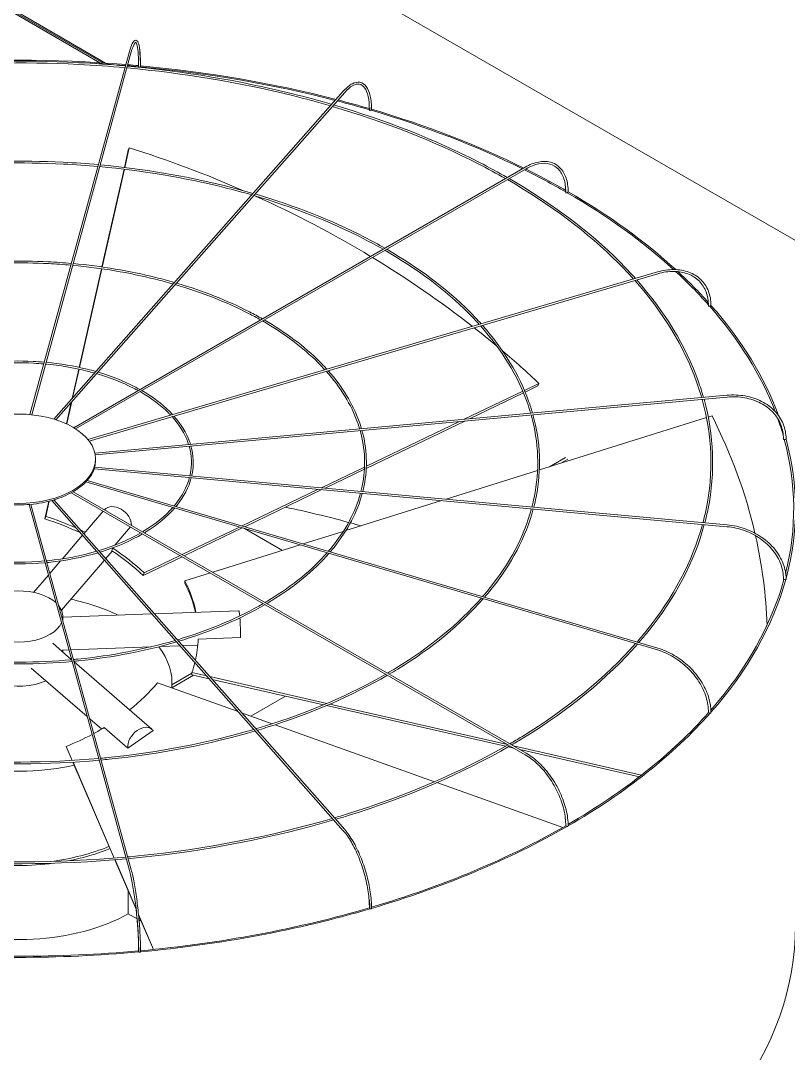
# Model space of a CAD drawing. Header units: millimetres. Extents: x -312439 to 477422, y -331570 to 212570.
# Drawn here: x 454109 to 455145, y 91604 to 92998 of the extents above; entities that cross this region are included whole.
import ezdxf

# ---------------------------------------------------------------- set-up
doc = ezdxf.new("R2010")
doc.units = ezdxf.units.MM

msp = doc.modelspace()

# ---------------------------------------------------------------- linework, layer by layer
at = {"color": 3, "linetype": 'Continuous', "lineweight": 0, "extrusion": (-1.11022e-16, 0.816497, 0.57735)}
for p, q in [((452490.683, 94239.573), (456448.419, 91954.573)), ((454224.033, 92940.823), (453225.698, 93517.212)), ((453226.131, 93514.962), (454220.136, 92941.073)), ((453226.547, 93512.722), (454216.256, 92941.313)), ((454121.866, 92466.299), (454256.334, 92956.467)), ((454124.341, 92466.061), (454258.696, 92955.819)), ((454154.177, 92460.197), (454544.855, 92902.879)), ((454156.741, 92459.401), (454546.691, 92901.258)), ((454249.45, 92799.969), (454254.678, 92823.053)), ((454256.009, 92826.485), (454249.988, 92799.905)), ((454254.678, 92823.053), (454256.009, 92826.485)), ((454790.367, 92800.272), (454181.176, 92448.555)), ((454183.541, 92447.092), (454791.592, 92798.151)), ((454219.02, 92665.624), (454248.906, 92797.568)), ((454249.444, 92797.503), (454219.556, 92665.547)), ((454188.327, 92530.117), (454218.477, 92663.228)), ((454219.013, 92663.151), (454188.854, 92530.004)), ((454200.218, 92432.722), (454968.787, 92658.816)), ((454201.853, 92430.65), (454969.479, 92656.466)), ((454178.812, 92488.111), (454187.786, 92527.728)), ((454188.313, 92527.615), (454179.556, 92488.954)), ((454789.31, 92498.973), (454808.917, 92508.382)), ((454807.586, 92504.951), (454808.917, 92508.382)), ((454708.136, 92460.014), (454787.1, 92497.912)), ((454788.076, 92495.587), (454715.327, 92460.672)), ((454807.586, 92504.951), (454790.287, 92496.648)), ((454171.056, 92453.868), (454177.684, 92483.131)), ((454178.428, 92483.974), (454171.557, 92453.637)), ((455062.682, 92492.435), (454209.594, 92414.426)), ((454210.051, 92412.008), (455062.905, 92489.996)), ((454708.995, 92457.633), (454575.837, 92393.725)), ((454575.955, 92396.575), (454701.805, 92456.975)), ((455035.023, 92462.263), (454809.496, 92391.611)), ((455042.466, 92464.594), (455037.374, 92462.999)), ((454210.461, 92404.673), (454210.461, 92406.673)), ((454844.527, 92408.226), (454823.168, 92395.895)), ((454838.315, 92400.64), (454847.991, 92406.226)), ((454208.524, 92393.112), (455062.682, 92315.005)), ((455062.905, 92317.444), (454209.248, 92395.506)), ((454515.395, 92367.511), (454573.46, 92395.378)), ((454573.317, 92392.516), (454520.284, 92367.063)), ((454807.009, 92390.832), (454683.495, 92352.139)), ((454968.787, 92148.624), (454197.46, 92375.529)), ((454969.479, 92150.974), (454199.298, 92377.542)), ((454790.367, 92007.168), (454177.778, 92360.847)), ((454791.592, 92009.289), (454180.255, 92362.245)), ((454408.232, 92316.079), (454511.091, 92365.444)), ((454515.979, 92364.997), (454411.84, 92315.017)), ((454256.334, 91850.973), (454120.819, 92344.956)), ((454123.298, 92345.179), (454258.696, 91851.621)), ((454141.983, 92325.512), (454147.366, 92349.28)), ((454147.953, 92349.428), (454143.313, 92328.944)), ((454151.432, 92350.353), (454544.855, 91904.561)), ((454154.035, 92351.106), (454546.691, 91906.182)), ((454677.417, 92350.235), (454548.435, 92309.829)), ((454141.983, 92325.512), (454143.313, 92328.944)), ((454220.874, 92335.965), (454194.527, 92305.224)), ((454257.667, 92314.723), (454236.542, 92290.074)), ((454327.406, 92277.287), (454404.933, 92314.496)), ((454408.542, 92313.434), (454330.048, 92275.762)), ((454192.918, 92303.346), (454165.714, 92271.604)), ((454462.794, 92283), (454411.681, 92312.511)), ((454544.83, 92308.699), (454490.826, 92291.781)), ((454486.622, 92290.465), (454368.614, 92253.496)), ((454233.008, 92282.177), (454224.07, 92271.749)), ((454327.373, 92274.478), (454274.66, 92249.179)), ((454275.991, 92252.611), (454324.731, 92276.003)), ((454163.282, 92268.766), (454148.873, 92251.953)), ((454222.46, 92269.871), (454164.493, 92202.234)), ((454146.949, 92249.708), (454126.892, 92226.306)), ((454274.66, 92249.179), (454275.991, 92252.611)), ((454365.438, 92252.501), (454331.095, 92241.742)), ((454331, 92238.786), (454331.095, 92241.742)), ((454403.936, 92201.576), (454289.734, 92197.343)), ((454286.571, 92197.226), (454166.297, 92192.768)), ((454166.297, 92193.812), (454166.297, 92188.438)), ((454348.938, 92163.149), (454406.166, 92165.27)), ((454178.2, 92135.46), (454152.657, 92157.595)), ((454174.622, 92148.831), (454165.616, 92148.498)), ((454166.297, 92148.523), (454166.297, 92145.775)), ((454285.751, 92152.95), (454177.137, 92148.925)), ((454324.382, 92154.382), (454297.655, 92153.391)), ((454348.461, 92155.274), (454327.545, 92154.499)), ((454286.644, 92041.485), (454181.651, 92132.47)), ((454199.374, 92058.604), (454123.701, 92124.181)), ((454340.483, 92115.066), (454340.578, 92118.022)), ((454340.578, 92118.022), (454360.472, 92113.488)), ((454402.89, 92065.424), (454294.183, 92104.251)), ((454340.554, 92117.257), (454313.575, 92101.681)), ((454313.575, 92097.681), (454342.78, 92114.542)), ((454313.575, 92097.325), (454313.575, 92104.575)), ((454363.763, 92109.759), (454340.483, 92115.066)), ((454364.562, 92112.555), (454522.73, 92076.5)), ((454518.152, 92074.565), (454367.852, 92108.827)), ((454466.956, 92086.236), (454420.2, 92059.241)), ((454448.912, 92048.986), (454407.66, 92063.72)), ((454763.812, 92018.567), (454522.245, 92073.632)), ((454526.789, 92075.575), (454766.545, 92020.922)), ((454218.762, 92041.803), (454202.706, 92055.716)), ((454222.037, 92043.758), (454253.833, 92016.205)), ((454253.833, 92016.205), (454288.028, 92040.025)), ((454667.921, 91970.762), (454452.686, 92047.638)), ((454170.989, 92018.434), (454179.11, 91999.519)), ((454172.225, 92015.097), (454170.989, 92018.434)), ((454178.918, 91999.507), (454172.225, 92015.097)), ((454775.07, 92016), (454767.336, 92017.763)), ((454774.64, 92019.076), (454947.358, 91979.705)), ((454944.391, 91977.403), (454783.165, 92014.155)), ((454235.523, 91867.651), (454179.944, 91997.116)), ((454180.136, 91997.127), (454235.713, 91867.667)), ((454840.978, 91908.951), (454671.292, 91969.558)), ((454265.218, 91798.479), (454236.542, 91865.277)), ((454236.733, 91865.292), (454265.151, 91799.094)), ((454254.617, 91823.172), (454254.617, 91792.497)), ((454266.473, 91785.652), (454254.617, 91792.497)), ((454268.468, 91791.367), (454288.682, 91744.282)), ((454288.493, 91744.263), (454268.526, 91790.773)), ((454272.126, 91782.388), (454269.134, 91784.115))]:
    msp.add_line(p, q, dxfattribs=at)
at = {"color": 3, "linetype": 'Continuous', "lineweight": 0}
for centre, major_axis, ratio, start_param, end_param in [((454106.402, 92339.137), (-1048.768, 0), 0.57735027, 4.57359934, 4.85199434), ((454106.402, 92339.137), (-1046.319, 0), 0.57735027, 4.57364216, 4.63432464), ((454106.402, 92339.137), (-1046.319, 0), 0.57735027, 4.55682048, 4.57124415), ((454106.402, 92339.137), (-1048.768, 0), 0.57735027, 4.55718579, 4.57120693), ((454269.745, 92935.892), (1.225, -0.004), 0.56474576, 3.14159265, 4.55699194), ((454269.745, 92935.892), (1.225, -0.004), 0.56474576, 4.55699194, 6.12778827), ((454106.402, 92339.137), (-1046.319, 0), 0.57735027, 4.2914666, 4.55448885), ((454269.936, 92936.59), (1.225, 0), 0.57735027, 5.71748689, 6.28318531), ((454106.402, 92339.137), (-1048.768, 0), 0.57735027, 4.29134899, 4.55463788), ((454106.402, 92339.137), (-1046.319, 0), 0.57735027, 4.24262693, 4.28868124), ((454106.402, 92339.137), (-1048.768, 0), 0.57735027, 4.24381435, 4.28857014), ((454581.265, 92877.453), (1.225, -0.01), 0.56597275, 3.14159265, 4.24604342), ((454581.265, 92877.453), (1.225, -0.01), 0.56597275, 4.24604342, 5.81683974), ((454106.402, 92339.137), (-1046.319, 0), 0.57735027, 4.00461262, 4.24016109), ((454581.821, 92878.083), (1.225, 0), 0.57735027, 5.29033196, 6.28318531), ((454106.402, 92339.137), (-1048.768, 0), 0.57735027, 4.00443097, 4.24060103), ((454107.732, 92171.857), (-942.562, 365.4), 0.65992862, 4.64663537, 4.80984928), ((454106.402, 92339.137), (-1046.319, 0), 0.57735027, 3.92863661, 4.00129229), ((454106.402, 92339.137), (-1048.768, 0), 0.57735027, 3.93098858, 4.00111844), ((454107.732, 92171.857), (-942.562, 365.4), 0.65992862, 4.45394149, 4.62923067), ((454846.261, 92766.295), (1.225, -0.016), 0.56830663, 3.14159265, 3.93464288), ((454846.261, 92766.295), (1.225, -0.016), 0.56830663, 3.93464288, 5.50543921), ((454106.402, 92339.137), (-1046.319, 0), 0.57735027, 3.70570419, 3.9258203), ((454847.127, 92766.795), (-1.225, 0), 0.57735027, 1.83263032, 3.14159265), ((454106.402, 92339.137), (-1048.768, 0), 0.57735027, 3.70411228, 3.92650775), ((454107.732, 92171.857), (-942.562, 365.4), 0.65992862, 4.28319099, 4.45112181), ((454106.402, 92339.137), (-1046.319, 0), 0.57735027, 3.61515195, 3.70067928), ((454106.402, 92339.137), (-1048.768, 0), 0.57735027, 3.61992048, 3.69877001), ((455038.791, 92613.3), (-1.225, 0.021), 0.57151893, 0, 0.48093441), ((455038.791, 92613.3), (-1.225, 0.021), 0.57151893, 0.48093441, 2.05173073), ((454106.402, 92339.137), (-1046.319, 0), 0.57735027, 3.3609423, 3.61148113), ((455039.882, 92613.621), (-1.225, 0), 0.57735027, 1.51847105, 3.14159265), ((454106.402, 92339.137), (-1048.768, 0), 0.57735027, 3.35086888, 3.61231471), ((454107.732, 92171.857), (-942.562, 365.4), 0.65992862, 4.23904287, 4.2800546), ((454107.732, 92171.857), (-942.562, 365.4), 0.65992862, 4.15803474, 4.22871948), ((454106.497, 92171.382), (1010.388, -32.497), 0.79709982, 0.20844184, 0.41264052), ((454106.402, 92339.137), (-1046.319, 0), 0.57735027, 3.30554955, 3.34466555), ((455140.01, 92433.443), (-1.225, 0.023), 0.57529521, 0, 0.1678974), ((455140.01, 92433.443), (-1.225, 0.023), 0.57529521, 0.1678974, 1.73869372), ((454106.402, 92339.137), (-1046.319, 0), 0.57735027, 2.9973499, 3.29716571), ((455141.22, 92433.554), (-1.225, 0), 0.57735027, 1.20431179, 3.14159265), ((454106.402, 92339.137), (-1048.768, 0), 0.57735027, 2.98561554, 3.29783032), ((454105.969, 92404.673), (-104.492, 0), 0.57735027, 2.98808135, 3.14159265), ((454105.969, 92404.673), (-104.492, 0), 0.57735027, 2.67392209, 2.98094469), ((454105.969, 92404.673), (-104.492, 0), 0.57735027, 2.35976282, 2.66678542), ((454105.969, 92404.673), (-104.492, 0), 0.57735027, 2.04560356, 2.35262616), ((454105.969, 92404.673), (-104.492, 0), 0.57735027, 1.41728503, 1.72430763), ((454105.969, 92404.673), (-104.492, 0), 0.57735027, 1.73144429, 2.03846689), ((454238.991, 92323.131), (-16.786, 14.386), 0.73180825, 3.6699438, 6.25547108), ((454106.402, 91774.249), (1046.319, 0), 0.57735027, 1.13086203, 1.21917829), ((454107.732, 92171.857), (226.18, -87.683), 0.65992862, 1.48816133, 1.66825663), ((454106.402, 92168.426), (-226.18, 87.683), 0.65992862, 4.59602029, 4.80984928), ((454106.402, 91774.249), (1046.319, 0), 0.57735027, 1.11315293, 1.12829513), ((454107.732, 92171.857), (226.18, -87.683), 0.65992862, 1.43137513, 1.46305029), ((454106.497, 92171.382), (1010.388, -32.497), 0.79709982, 0.05380476, 0.20420122), ((454107.732, 92171.857), (226.18, -87.683), 0.65992862, 1.01644208, 1.25303729), ((454106.402, 92168.426), (-226.18, 87.683), 0.65992862, 4.15803474, 4.39268064), ((454106.402, 92339.137), (-1046.319, 0), 0.57735027, 2.6752935, 2.98289949), ((454106.402, 92339.137), (-1048.768, 0), 0.57735027, 2.67086857, 2.98332964), ((455140.01, 92244.331), (-1.225, 0.023), 0.57926583, 0, 1.42460911), ((455141.22, 92244.221), (-1.225, 0), 0.57735027, 0.89015252, 3.14159265), ((454106.402, 92168.426), (242.456, -7.798), 0.79709982, 0.20115917, 0.41264052), ((454106.497, 92171.382), (242.456, -7.798), 0.79709982, 0.18583027, 0.41264052), ((454106.402, 92193.812), (-59.895, 0), 0.57735027, 3.69756416, 5.76575409), ((454106.402, 92104.575), (-207.174, 0), 0.57735027, 4.00561733, 4.36390833), ((454106.402, 92193.812), (-59.895, 0), 0.57735027, 3.02719924, 3.57014533), ((454404.755, 92179.484), (-0.819, 22.092), 0.05230802, 5.46284956, 6.28318531), ((454404.755, 92179.484), (-0.819, 22.092), 0.05230802, 4.01155215, 5.31083021), ((454106.402, 92193.812), (-59.895, 0), 0.57735027, 0.78539816, 2.89978042), ((454106.497, 92171.382), (242.456, -7.798), 0.79709982, 6.13145768, 6.28093219), ((454106.402, 92104.575), (-207.174, 0), 0.57735027, 3.08204121, 3.55783774), ((454106.497, 92171.382), (242.456, -7.798), 0.79709982, 6.04401129, 6.11604234), ((454106.402, 92134.19), (-59.895, 0), 0.57735027, 1.1079301, 2.23846982), ((454105.166, 92171.762), (-227.492, -84.221), 0.6873805, 2.02158825, 2.2576377), ((454106.402, 92339.137), (-1046.319, 0), 0.57735027, 2.35898226, 2.6687056), ((454106.402, 92339.137), (-1048.768, 0), 0.57735027, 2.35667794, 2.66891462), ((455038.791, 92064.475), (-1.225, 0.021), 0.58304212, 0, 1.10944839), ((455039.882, 92064.154), (-1.225, 0), 0.57735027, 0.57599326, 3.14159265), ((454105.166, 92171.762), (-227.492, -84.221), 0.6873805, 1.60582316, 1.76537716), ((454105.166, 92171.762), (-227.492, -84.221), 0.6873805, 1.7758456, 1.84274406), ((454272.165, 92024.778), (14.478, 16.707), 0.67950023, 6.14949631, 8.84418497), ((454106.402, 92104.575), (-207.174, 0), 0.57735027, 1.30817895, 1.9425337), ((454106.402, 92339.137), (-1046.319, 0), 0.57735027, 2.04376734, 2.35460013), ((454106.402, 92339.137), (-1048.768, 0), 0.57735027, 2.04258502, 2.35459852), ((454846.261, 91911.479), (-1.225, 0.017), 0.58625442, 0, 0.79329185), ((454847.127, 91910.979), (-1.225, 0), 0.57735027, 0.26183399, 3.14159265), ((454106.402, 91980.069), (-207.174, 0), 0.57735027, 1.77816663, 2.202298), ((454106.402, 91980.069), (-212.072, 0), 0.57735027, 1.89063678, 2.19285982), ((454106.402, 91980.069), (-212.072, 0), 0.57735027, 1.3476903, 1.79509044), ((454106.402, 92339.137), (-1046.319, 0), 0.57735027, 1.72891751, 2.04055715), ((454106.402, 92339.137), (-1048.768, 0), 0.57735027, 1.72854634, 2.04038352), ((454581.265, 91800.322), (-1.225, 0.011), 0.58858829, 0, 0.47632773), ((454581.821, 91799.692), (-1.225, 0), 0.57735027, 0, 3.14159265), ((454106.402, 91880.069), (-212.072, 0), 0.57735027, 0.98594125, 2.34464399), ((454106.402, 91776.249), (-1048.768, 0), 0.57735027, 0, 3.14159265), ((454106.402, 92339.137), (-1046.319, 0), 0.57735027, 1.41438895, 1.72636573), ((454269.745, 91741.883), (-1.225, 0.004), 0.58981528, 0, 0.15883691), ((454269.936, 91741.185), (-1.225, 0), 0.57735027, 0, 3.14159265), ((454106.402, 92339.137), (-1048.768, 0), 0.57735027, 1.41453598, 1.72626058)]:
    msp.add_ellipse(centre, major_axis=major_axis, ratio=ratio, start_param=start_param, end_param=end_param, dxfattribs=at)
msp.add_ellipse((454105.969, 92406.673), major_axis=(-104.492, 0), ratio=0.57735027, dxfattribs=at)
for points, knots in [([(454271.161, 92936.59), (454271.161, 92943.404), (454270.955, 92949.47), (454270.143, 92959.543), (454269.546, 92963.54), (454267.939, 92969.227), (454267.037, 92971.288), (454263.897, 92971.749), (454262.903, 92971.159), (454260.699, 92968.817), (454259.469, 92966.199), (454257.551, 92960.674), (454256.942, 92958.683), (454256.334, 92956.467)], [4.71238898, 4.71238898, 4.71238898, 4.71238898, 5.02654825, 5.02654825, 5.34070751, 5.34070751, 5.65486678, 5.65486678, 5.82360284, 5.82360284, 6.1377621, 6.1377621, 6.28318531, 6.28318531, 6.28318531, 6.28318531]), ([(454258.696, 92955.819), (454259.969, 92960.46), (454261.246, 92964.025), (454263.47, 92968.348), (454264.467, 92968.947), (454264.573, 92968.947), (454265.392, 92968.352), (454266.801, 92963.694), (454267.379, 92960.295), (454268.221, 92951.321), (454268.469, 92945.602), (454268.521, 92938.05), (454268.523, 92936.982), (454268.52, 92935.895)], [0, 0, 0, 0, 0.31526689, 0.31526689, 0.60947257, 0.60947257, 0.92674061, 0.92674061, 1.22083726, 1.22083726, 1.53563039, 1.53563039, 1.5863402, 1.5863402, 1.5863402, 1.5863402]), ([(454269.634, 92961.13), (454269.67, 92960.888), (454269.706, 92960.641), (454270.313, 92956.294), (454270.691, 92951.081), (454270.943, 92942.132), (454270.979, 92939.091), (454270.969, 92935.89)], [7.384497053, 7.384497053, 7.384497053, 7.384497053, 7.403952931, 7.403952931, 7.721220971, 7.721220971, 7.869487909, 7.869487909, 7.869487909, 7.869487909]), ([(454250.979, 92936.949), (454229.734, 92938.87), (454208.375, 92940.37), (454111.674, 92945.214), (454035.608, 92943.701), (453960.958, 92936.949)], [3.771589677, 3.771589677, 3.771589677, 3.771589677, 3.840445898, 3.840445898, 4.082391957, 4.082391957, 4.082391957, 4.082391957]), ([(454250.321, 92934.549), (454229.529, 92936.424), (454208.627, 92937.893), (454112.376, 92942.765), (454036.287, 92941.282), (453961.616, 92934.549)], [3.7720633, 3.7720633, 3.7720633, 3.7720633, 3.839550132, 3.839550132, 4.081918334, 4.081918334, 4.081918334, 4.081918334]), ([(454527.403, 92883.104), (454510.675, 92887.978), (454493.693, 92892.562), (454405.018, 92914.646), (454329.679, 92927.269), (454252.799, 92934.323)], [3.459637643, 3.459637643, 3.459637643, 3.459637643, 3.519736913, 3.519736913, 3.769381517, 3.769381517, 3.769381517, 3.769381517]), ([(454529.194, 92885.134), (454511.932, 92890.179), (454494.399, 92894.916), (454405.302, 92917.075), (454330.144, 92929.665), (454253.457, 92936.723)], [3.458315721, 3.458315721, 3.458315721, 3.458315721, 3.520259366, 3.520259366, 3.768912043, 3.768912043, 3.768912043, 3.768912043]), ([(454583.046, 92878.083), (454583.046, 92884.943), (454582.444, 92891.138), (454580.059, 92901.64), (454578.28, 92905.951), (454573.558, 92912.29), (454570.562, 92914.314), (454564.002, 92915.452), (454560.564, 92914.759), (454553.312, 92911.078), (454549.455, 92907.935), (454545.358, 92903.444), (454545.106, 92903.164), (454544.855, 92902.879)], [4.71238898, 4.71238898, 4.71238898, 4.71238898, 5.02654825, 5.02654825, 5.34070751, 5.34070751, 5.65486678, 5.65486678, 5.94845155, 5.94845155, 6.26261081, 6.26261081, 6.28318531, 6.28318531, 6.28318531, 6.28318531]), ([(454546.691, 92901.258), (454550.347, 92905.401), (454553.979, 92908.463), (454560.711, 92912.15), (454563.773, 92912.776), (454569.138, 92911.836), (454571.526, 92910.26), (454575.634, 92904.667), (454577.3, 92900.648), (454579.508, 92890.636), (454580.068, 92884.674), (454580.043, 92877.848), (454580.042, 92877.656), (454580.041, 92877.463)], [6.28318531, 6.28318531, 6.28318531, 6.28318531, 6.59783007, 6.59783007, 6.91209691, 6.91209691, 7.22936495, 7.22936495, 7.54663299, 7.54663299, 7.86046851, 7.86046851, 7.86952551, 7.86952551, 7.86952551, 7.86952551]), ([(454766.23, 92786.336), (454754.051, 92793.319), (454741.54, 92800.108), (454669.141, 92837.286), (454602.787, 92863.458), (454531.789, 92884.372)], [3.145113132, 3.145113132, 3.145113132, 3.145113132, 3.200037836, 3.200037836, 3.455209352, 3.455209352, 3.455209352, 3.455209352]), ([(454763.775, 92784.919), (454752.037, 92791.623), (454739.991, 92798.149), (454667.909, 92835.17), (454601.299, 92861.411), (454530, 92882.345)], [3.146975566, 3.146975566, 3.146975566, 3.146975566, 3.199958928, 3.199958928, 3.456525414, 3.456525414, 3.456525414, 3.456525414]), ([(454582.453, 92881.5), (454582.475, 92880.684), (454582.489, 92879.856), (454582.496, 92878.499), (454582.495, 92877.976), (454582.49, 92877.449)], [7.8059806913, 7.8059806913, 7.8059806913, 7.8059806913, 7.8451401512, 7.8451401512, 7.8694167814, 7.8694167814, 7.8694167814, 7.8694167814]), ([(454214.412, 92803.654), (454198.564, 92805.082), (454182.63, 92806.197), (454110.316, 92809.813), (454053.395, 92808.688), (453997.525, 92803.654)], [3.772165081, 3.772165081, 3.772165081, 3.772165081, 3.840593344, 3.840593344, 4.081816553, 4.081816553, 4.081816553, 4.081816553]), ([(454213.754, 92801.253), (454198.358, 92802.635), (454182.883, 92803.72), (454111.017, 92807.364), (454054.073, 92806.269), (453998.183, 92801.253)], [3.772797592, 3.772797592, 3.772797592, 3.772797592, 3.839399606, 3.839399606, 4.081184042, 4.081184042, 4.081184042, 4.081184042]), ([(454421.285, 92762.86), (454409.027, 92766.419), (454396.588, 92769.771), (454330.392, 92786.261), (454273.89, 92795.732), (454216.232, 92801.028)], [3.460983159, 3.460983159, 3.460983159, 3.460983159, 3.519648571, 3.519648571, 3.769222865, 3.769222865, 3.769222865, 3.769222865]), ([(454423.076, 92764.89), (454410.284, 92768.621), (454397.294, 92772.126), (454330.675, 92788.69), (454274.356, 92798.128), (454216.89, 92803.428)], [3.459218713, 3.459218713, 3.459218713, 3.459218713, 3.520344822, 3.520344822, 3.768597722, 3.768597722, 3.768597722, 3.768597722]), ([(454848.351, 92766.795), (454848.351, 92773.695), (454847.407, 92780.076), (454843.673, 92791.19), (454840.88, 92795.925), (454833.686, 92803.205), (454829.292, 92805.748), (454819.422, 92808.354), (454813.956, 92808.422), (454802.498, 92806.146), (454796.502, 92803.795), (454790.473, 92800.333), (454790.42, 92800.303), (454790.367, 92800.272)], [3.14159265, 3.14159265, 3.14159265, 3.14159265, 3.45575192, 3.45575192, 3.76991118, 3.76991118, 4.08269654, 4.08269654, 4.39544819, 4.39544819, 4.70960746, 4.70960746, 4.71238898, 4.71238898, 4.71238898, 4.71238898]), ([(454791.592, 92798.151), (454797.342, 92801.471), (454803.067, 92803.712), (454813.865, 92805.852), (454818.931, 92805.753), (454827.934, 92803.298), (454831.88, 92800.949), (454838.371, 92794.176), (454840.913, 92789.742), (454844.293, 92779.154), (454845.125, 92773.004), (454845.036, 92766.311)], [1.57079633, 1.57079633, 1.57079633, 1.57079633, 1.88806437, 1.88806437, 2.20533241, 2.20533241, 2.52260045, 2.52260045, 2.83986849, 2.83986849, 3.15713653, 3.15713653, 3.15713653, 3.15713653]), ([(454936.521, 92649.324), (454929.888, 92656.724), (454922.957, 92664.036), (454874.737, 92712.225), (454824.328, 92750.081), (454766.233, 92783.51)], [2.833719703, 2.833719703, 2.833719703, 2.833719703, 2.880073873, 2.880073873, 3.143270218, 3.143270218, 3.143270218, 3.143270218]), ([(454939.122, 92650.089), (454932.245, 92657.797), (454925.047, 92665.408), (454876.64, 92713.8), (454826.455, 92751.558), (454768.684, 92784.925)], [2.831913395, 2.831913395, 2.831913395, 2.831913395, 2.879924499, 2.879924499, 3.141418031, 3.141418031, 3.141418031, 3.141418031]), ([(454598.5, 92689.497), (454589.994, 92694.338), (454581.273, 92699.053), (454527.479, 92726.682), (454477.445, 92746.387), (454423.882, 92762.102)], [3.148849473, 3.148849473, 3.148849473, 3.148849473, 3.199944541, 3.199944541, 3.456834427, 3.456834427, 3.456834427, 3.456834427]), ([(454600.957, 92690.916), (454592.008, 92696.033), (454582.822, 92701.012), (454528.712, 92728.798), (454478.932, 92748.435), (454425.671, 92764.129)], [3.146361804, 3.146361804, 3.146361804, 3.146361804, 3.200049713, 3.200049713, 3.455080387, 3.455080387, 3.455080387, 3.455080387]), ([(454730.883, 92588.831), (454725.876, 92594.42), (454720.645, 92599.941), (454684.48, 92636.097), (454646.793, 92664.451), (454603.412, 92689.505)], [2.833499431, 2.833499431, 2.833499431, 2.833499431, 2.879899034, 2.879899034, 3.141439875, 3.141439875, 3.141439875, 3.141439875]), ([(454728.278, 92588.064), (454723.518, 92593.347), (454718.555, 92598.569), (454682.577, 92634.522), (454644.665, 92662.974), (454600.961, 92688.09)], [2.83591825, 2.83591825, 2.83591825, 2.83591825, 2.880098074, 2.880098074, 3.143909361, 3.143909361, 3.143909361, 3.143909361]), ([(454177.858, 92670.403), (454167.401, 92671.338), (454156.891, 92672.069), (454108.954, 92674.458), (454071.172, 92673.721), (454034.079, 92670.403)], [3.773286698, 3.773286698, 3.773286698, 3.773286698, 3.840886477, 3.840886477, 4.080694936, 4.080694936, 4.080694936, 4.080694936]), ([(454177.199, 92668.002), (454167.196, 92668.891), (454157.143, 92669.593), (454109.655, 92672.009), (454071.851, 92671.301), (454034.738, 92668.002)], [3.774238416, 3.774238416, 3.774238416, 3.774238416, 3.839097695, 3.839097695, 4.079743218, 4.079743218, 4.079743218, 4.079743218]), ([(454315.197, 92642.651), (454307.4, 92644.9), (454299.494, 92647.024), (454255.769, 92657.921), (454218.11, 92664.24), (454179.678, 92667.778)], [3.463595352, 3.463595352, 3.463595352, 3.463595352, 3.51947091, 3.51947091, 3.768879274, 3.768879274, 3.768879274, 3.768879274]), ([(454316.99, 92644.682), (454308.657, 92647.102), (454300.2, 92649.378), (454256.052, 92660.35), (454218.575, 92666.636), (454180.336, 92670.177)], [3.46094335, 3.46094335, 3.46094335, 3.46094335, 3.520514255, 3.520514255, 3.7679441, 3.7679441, 3.7679441, 3.7679441]), ([(455041.107, 92613.621), (455041.107, 92620.55), (455039.909, 92627.149), (455035.207, 92639.026), (455031.703, 92644.301), (455022.741, 92652.968), (455017.287, 92656.358), (455005.003, 92660.923), (454998.176, 92662.099), (454983.824, 92662.15), (454976.3, 92661.026), (454968.787, 92658.816)], [4.71238898, 4.71238898, 4.71238898, 4.71238898, 5.02654825, 5.02654825, 5.34070751, 5.34070751, 5.65486678, 5.65486678, 5.96902604, 5.96902604, 6.28318531, 6.28318531, 6.28318531, 6.28318531]), ([(455028.515, 92489.311), (455026.493, 92496.392), (455024.226, 92503.45), (455004.761, 92557.949), (454976.635, 92604.112), (454938.324, 92647.301)], [2.519571261, 2.519571261, 2.519571261, 2.519571261, 2.559550642, 2.559550642, 2.829500903, 2.829500903, 2.829500903, 2.829500903]), ([(455030.997, 92489.538), (455028.884, 92496.979), (455026.501, 92504.395), (455006.876, 92559.096), (454978.894, 92605.065), (454940.919, 92648.065)], [2.518738954, 2.518738954, 2.518738954, 2.518738954, 2.560443172, 2.560443172, 2.827714195, 2.827714195, 2.827714195, 2.827714195]), ([(454969.479, 92656.466), (454976.742, 92658.603), (454983.99, 92659.67), (454997.727, 92659.578), (455004.212, 92658.419), (455015.78, 92654.019), (455020.862, 92650.78), (455029.16, 92642.548), (455032.376, 92637.554), (455036.637, 92626.262), (455037.679, 92619.965), (455037.566, 92613.321)], [6.28318531, 6.28318531, 6.28318531, 6.28318531, 6.60045335, 6.60045335, 6.91772139, 6.91772139, 7.23498943, 7.23498943, 7.55225747, 7.55225747, 7.86952551, 7.86952551, 7.86952551, 7.86952551]), ([(454433.262, 92594.097), (454427.977, 92597.082), (454422.569, 92599.996), (454387.06, 92618.235), (454353.61, 92631.402), (454317.797, 92641.895)], [3.152476318, 3.152476318, 3.152476318, 3.152476318, 3.199914714, 3.199914714, 3.457374967, 3.457374967, 3.457374967, 3.457374967]), ([(454435.722, 92595.518), (454429.993, 92598.779), (454424.119, 92601.954), (454388.292, 92620.351), (454355.097, 92633.449), (454319.586, 92643.922)], [3.148732281, 3.148732281, 3.148732281, 3.148732281, 3.200072384, 3.200072384, 3.454746323, 3.454746323, 3.454746323, 3.454746323]), ([(454520.063, 92526.813), (454517.169, 92529.991), (454514.164, 92533.137), (454490.426, 92556.855), (454465.025, 92575.896), (454435.729, 92592.693)], [2.840166791, 2.840166791, 2.840166791, 2.840166791, 2.880145835, 2.880145835, 3.145067211, 3.145067211, 3.145067211, 3.145067211]), ([(454522.673, 92527.58), (454519.529, 92531.064), (454516.255, 92534.508), (454492.329, 92558.431), (454467.153, 92577.373), (454438.18, 92594.108)], [2.836508955, 2.836508955, 2.836508955, 2.836508955, 2.879847671, 2.879847671, 3.141363941, 3.141363941, 3.141363941, 3.141363941]), ([(454797.7, 92468.204), (454796.255, 92473.195), (454794.648, 92478.171), (454780.136, 92518.833), (454758.958, 92553.559), (454730.087, 92586.043)], [2.521788299, 2.521788299, 2.521788299, 2.521788299, 2.55939978, 2.55939978, 2.830291828, 2.830291828, 2.830291828, 2.830291828]), ([(454800.184, 92468.431), (454798.646, 92473.783), (454796.922, 92479.116), (454782.251, 92519.98), (454761.217, 92554.512), (454732.683, 92586.807)], [2.520659116, 2.520659116, 2.520659116, 2.520659116, 2.560589234, 2.560589234, 2.827907762, 2.827907762, 2.827907762, 2.827907762]), ([(454141.303, 92537.151), (454136.24, 92537.594), (454131.152, 92537.942), (454107.593, 92539.104), (454088.951, 92538.753), (454070.634, 92537.151)], [3.776630452, 3.776630452, 3.776630452, 3.776630452, 3.841752063, 3.841752063, 4.077351182, 4.077351182, 4.077351182, 4.077351182]), ([(454140.644, 92534.75), (454136.035, 92535.148), (454131.405, 92535.466), (454108.294, 92536.654), (454089.63, 92536.333), (454071.293, 92534.75)], [3.778551419, 3.778551419, 3.778551419, 3.778551419, 3.838185012, 3.838185012, 4.075430215, 4.075430215, 4.075430215, 4.075430215]), ([(454210.901, 92524.472), (454207.031, 92525.582), (454203.107, 92526.63), (454181.431, 92532.009), (454162.796, 92535.144), (454143.781, 92536.927)], [3.466082688, 3.466082688, 3.466082688, 3.466082688, 3.521010964, 3.521010964, 3.765995554, 3.765995554, 3.765995554, 3.765995554]), ([(454209.105, 92522.437), (454205.773, 92523.379), (454202.402, 92524.276), (454181.148, 92529.581), (454162.33, 92532.748), (454143.123, 92534.528)], [3.471418325, 3.471418325, 3.471418325, 3.471418325, 3.518930063, 3.518930063, 3.767850767, 3.767850767, 3.767850767, 3.767850767]), ([(454270.482, 92500.116), (454267.976, 92501.523), (454265.416, 92502.897), (454247.874, 92511.904), (454231.263, 92518.464), (454213.501, 92523.715)], [3.15578841, 3.15578841, 3.15578841, 3.15578841, 3.200131949, 3.200131949, 3.453750875, 3.453750875, 3.453750875, 3.453750875]), ([(454566.891, 92447.098), (454566.025, 92450.015), (454565.075, 92452.923), (454555.516, 92479.749), (454541.297, 92503.026), (454521.881, 92524.794)], [2.526062853, 2.526062853, 2.526062853, 2.526062853, 2.559096419, 2.559096419, 2.831723129, 2.831723129, 2.831723129, 2.831723129]), ([(454569.378, 92447.326), (454568.415, 92450.602), (454567.348, 92453.868), (454557.63, 92480.896), (454543.556, 92503.979), (454524.479, 92525.558)], [2.5243135, 2.5243135, 2.5243135, 2.5243135, 2.560878912, 2.560878912, 2.828143092, 2.828143092, 2.828143092, 2.828143092]), ([(454268.01, 92498.689), (454265.956, 92499.824), (454263.867, 92500.938), (454246.641, 92509.788), (454229.776, 92516.416), (454211.711, 92521.688)], [3.163350536, 3.163350536, 3.163350536, 3.163350536, 3.199816759, 3.199816759, 3.458993739, 3.458993739, 3.458993739, 3.458993739]), ([(454311.824, 92465.554), (454310.812, 92466.633), (454309.774, 92467.703), (454298.276, 92479.188), (454285.386, 92488.817), (454270.495, 92497.295)], [2.852936139, 2.852936139, 2.852936139, 2.852936139, 2.880283876, 2.880283876, 3.148538696, 3.148538696, 3.148538696, 3.148538696]), ([(454314.451, 92466.327), (454313.178, 92467.707), (454311.865, 92469.075), (454300.179, 92480.764), (454287.514, 92490.295), (454272.948, 92498.712)], [2.84544614, 2.84544614, 2.84544614, 2.84544614, 2.879690294, 2.879690294, 3.141137935, 3.141137935, 3.141137935, 3.141137935]), ([(455030.242, 92320.431), (455031.848, 92326.502), (455033.274, 92332.588), (455044.575, 92387.926), (455042.777, 92437.95), (455029.19, 92486.913)], [2.204619764, 2.204619764, 2.204619764, 2.204619764, 2.238829514, 2.238829514, 2.515060108, 2.515060108, 2.515060108, 2.515060108]), ([(455032.715, 92320.205), (455034.4, 92326.605), (455035.886, 92333.022), (455046.992, 92388.517), (455045.133, 92438.371), (455031.669, 92487.139)], [2.205366155, 2.205366155, 2.205366155, 2.205366155, 2.241163262, 2.241163262, 2.514260549, 2.514260549, 2.514260549, 2.514260549]), ([(455142.445, 92433.554), (455142.445, 92440.499), (455141.113, 92447.328), (455135.918, 92460.071), (455132.056, 92465.981), (455122.199, 92476.295), (455116.206, 92480.699), (455102.688, 92487.582), (455095.165, 92490.061), (455079.32, 92492.868), (455071, 92493.196), (455062.682, 92492.435)], [4.71238898, 4.71238898, 4.71238898, 4.71238898, 5.02654825, 5.02654825, 5.34070751, 5.34070751, 5.65486678, 5.65486678, 5.96902604, 5.96902604, 6.28318531, 6.28318531, 6.28318531, 6.28318531]), ([(455062.905, 92489.996), (455070.967, 92490.733), (455079.023, 92490.403), (455094.316, 92487.65), (455101.549, 92485.228), (455114.473, 92478.546), (455120.16, 92474.288), (455129.434, 92464.374), (455133.021, 92458.719), (455137.759, 92446.568), (455138.91, 92440.073), (455138.786, 92433.466)], [6.28318531, 6.28318531, 6.28318531, 6.28318531, 6.60045335, 6.60045335, 6.91772139, 6.91772139, 7.23498943, 7.23498943, 7.55225747, 7.55225747, 7.86952551, 7.86952551, 7.86952551, 7.86952551]), ([(454336.057, 92425.99), (454335.787, 92426.833), (454335.503, 92427.675), (454330.897, 92440.663), (454323.636, 92452.492), (454313.673, 92463.545)], [2.538956365, 2.538956365, 2.538956365, 2.538956365, 2.558172992, 2.558172992, 2.836025224, 2.836025224, 2.836025224, 2.836025224]), ([(454338.554, 92426.218), (454338.178, 92427.42), (454337.774, 92428.618), (454333.01, 92441.812), (454325.895, 92453.446), (454316.274, 92464.31)], [2.535128932, 2.535128932, 2.535128932, 2.535128932, 2.561728893, 2.561728893, 2.828841782, 2.828841782, 2.828841782, 2.828841782]), ([(454799.452, 92341.535), (454800.559, 92345.775), (454801.549, 92350.024), (454810.013, 92391.329), (454808.65, 92428.968), (454798.381, 92465.807)], [2.206572109, 2.206572109, 2.206572109, 2.206572109, 2.238438586, 2.238438586, 2.515769314, 2.515769314, 2.515769314, 2.515769314]), ([(454801.925, 92341.309), (454803.11, 92345.878), (454804.16, 92350.459), (454812.43, 92391.92), (454811.006, 92429.389), (454800.86, 92466.033)], [2.20754654, 2.20754654, 2.20754654, 2.20754654, 2.241548585, 2.241548585, 2.514698228, 2.514698228, 2.514698228, 2.514698228]), ([(454568.647, 92362.641), (454569.263, 92365.064), (454569.822, 92367.491), (454575.448, 92394.764), (454574.524, 92420.001), (454567.584, 92444.702)], [2.210316481, 2.210316481, 2.210316481, 2.210316481, 2.237655596, 2.237655596, 2.51702204, 2.51702204, 2.51702204, 2.51702204]), ([(454571.116, 92362.415), (454571.81, 92365.167), (454572.43, 92367.926), (454577.864, 92395.355), (454576.879, 92420.423), (454570.064, 92444.929)], [2.211718384, 2.211718384, 2.211718384, 2.211718384, 2.242315601, 2.242315601, 2.515402874, 2.515402874, 2.515402874, 2.515402874]), ([(454337.821, 92383.749), (454337.963, 92384.353), (454338.098, 92384.958), (454340.884, 92398.199), (454340.399, 92411.034), (454336.784, 92423.597)], [2.221614787, 2.221614787, 2.221614787, 2.221614787, 2.235297735, 2.235297735, 2.520800805, 2.520800805, 2.520800805, 2.520800805]), ([(454340.284, 92383.523), (454340.499, 92384.458), (454340.697, 92385.394), (454343.298, 92398.79), (454342.752, 92411.456), (454339.267, 92423.824)], [2.224061215, 2.224061215, 2.224061215, 2.224061215, 2.244587809, 2.244587809, 2.517487833, 2.517487833, 2.517487833, 2.517487833]), ([(454316.495, 92343.065), (454316.905, 92343.55), (454317.309, 92344.037), (454327.25, 92356.202), (454333.833, 92368.645), (454337.219, 92381.344)], [1.903307061, 1.903307061, 1.903307061, 1.903307061, 1.915350543, 1.915350543, 2.203452943, 2.203452943, 2.203452943, 2.203452943]), ([(454319.058, 92342.311), (454319.557, 92342.914), (454320.05, 92343.52), (454329.867, 92355.827), (454336.348, 92368.322), (454339.693, 92381.118)], [1.909987851, 1.909987851, 1.909987851, 1.909987851, 1.924618049, 1.924618049, 2.206425781, 2.206425781, 2.206425781, 2.206425781]), ([(454524.717, 92281.811), (454526.351, 92283.705), (454527.945, 92285.609), (454548.227, 92310.578), (454561.227, 92335.141), (454568.016, 92360.239)], [1.894116328, 1.894116328, 1.894116328, 1.894116328, 1.917671716, 1.917671716, 2.201274894, 2.201274894, 2.201274894, 2.201274894]), ([(454527.295, 92281.053), (454529.015, 92283.065), (454530.693, 92285.09), (454550.847, 92310.203), (454563.745, 92334.819), (454570.492, 92360.013)], [1.897570624, 1.897570624, 1.897570624, 1.897570624, 1.922320382, 1.922320382, 2.202808492, 2.202808492, 2.202808492, 2.202808492]), ([(454274.004, 92308.119), (454274.606, 92308.477), (454275.205, 92308.836), (454291.379, 92318.662), (454304.54, 92329.428), (454314.741, 92341.028)], [1.585149833, 1.585149833, 1.585149833, 1.585149833, 1.596233634, 1.596233634, 1.886390456, 1.886390456, 1.886390456, 1.886390456]), ([(454276.432, 92306.717), (454277.055, 92307.093), (454277.675, 92307.471), (454293.899, 92317.476), (454307.095, 92328.426), (454317.328, 92340.267)], [1.592315094, 1.592315094, 1.592315094, 1.592315094, 1.603748231, 1.603748231, 1.893388943, 1.893388943, 1.893388943, 1.893388943]), ([(454732.927, 92220.561), (454735.795, 92223.86), (454738.584, 92227.182), (454769.205, 92264.955), (454788.622, 92301.638), (454798.813, 92339.134)], [1.891059564, 1.891059564, 1.891059564, 1.891059564, 1.918447026, 1.918447026, 2.200552897, 2.200552897, 2.200552897, 2.200552897]), ([(454735.51, 92219.801), (454738.464, 92223.219), (454741.334, 92226.661), (454771.826, 92264.58), (454791.141, 92301.316), (454801.289, 92338.908)], [1.893387733, 1.893387733, 1.893387733, 1.893387733, 1.921549455, 1.921549455, 2.201585872, 2.201585872, 2.201585872, 2.201585872]), ([(454941.103, 92159.321), (454945.218, 92164.037), (454949.214, 92168.788), (454990.172, 92219.364), (455016.002, 92268.153), (455029.597, 92318.031)], [1.889456602, 1.889456602, 1.889456602, 1.889456602, 1.918834976, 1.918834976, 2.200108517, 2.200108517, 2.200108517, 2.200108517]), ([(454943.688, 92158.561), (454947.889, 92163.395), (454951.965, 92168.267), (454992.793, 92218.99), (455018.522, 92267.83), (455032.074, 92317.804)], [1.891212574, 1.891212574, 1.891212574, 1.891212574, 1.921163042, 1.921163042, 2.200887841, 2.200887841, 2.200887841, 2.200887841]), ([(455062.682, 92315.005), (455070.744, 92314.268), (455078.807, 92312.464), (455094.129, 92306.904), (455101.385, 92303.149), (455114.358, 92294.068), (455120.073, 92288.745), (455129.396, 92277.074), (455133.002, 92270.729), (455137.758, 92257.659), (455138.91, 92250.936), (455138.786, 92244.354)], [0, 0, 0, 0, 0.31726804, 0.31726804, 0.63453608, 0.63453608, 0.95180412, 0.95180412, 1.26907216, 1.26907216, 1.5863402, 1.5863402, 1.5863402, 1.5863402]), ([(455142.445, 92244.221), (455142.445, 92251.165), (455141.114, 92258.221), (455135.939, 92271.86), (455132.096, 92278.442), (455122.287, 92290.5), (455116.323, 92295.974), (455102.854, 92305.295), (455095.352, 92309.14), (455079.535, 92314.835), (455071.223, 92316.684), (455062.905, 92317.444)], [4.71238898, 4.71238898, 4.71238898, 4.71238898, 5.02654825, 5.02654825, 5.34070751, 5.34070751, 5.65486678, 5.65486678, 5.96902604, 5.96902604, 6.28318531, 6.28318531, 6.28318531, 6.28318531]), ([(454214.556, 92282.529), (454215.246, 92282.738), (454215.934, 92282.948), (454236.814, 92289.403), (454255.395, 92297.364), (454271.572, 92306.695)], [1.267045676, 1.267045676, 1.267045676, 1.267045676, 1.27702015, 1.27702015, 1.570336557, 1.570336557, 1.570336557, 1.570336557]), ([(454216.337, 92280.511), (454217.087, 92280.74), (454217.834, 92280.971), (454238.958, 92287.595), (454257.704, 92295.734), (454274.017, 92305.283)], [1.272186296, 1.272186296, 1.272186296, 1.272186296, 1.282962347, 1.282962347, 1.577666055, 1.577666055, 1.577666055, 1.577666055]), ([(454233.295, 92286.226), (454233.279, 92286.072), (454233.26, 92285.92), (454233.079, 92284.618), (454232.797, 92283.54), (454232.42, 92282.567)], [25.28971129, 25.28971129, 25.28971129, 25.28971129, 25.51327082, 25.51327082, 27.21415767, 27.21415767, 27.21415767, 27.21415767]), ([(454144.211, 92268.948), (454144.862, 92269.01), (454145.512, 92269.073), (454169.024, 92271.436), (454191.284, 92275.706), (454211.968, 92281.76)], [0.949238609, 0.949238609, 0.949238609, 0.949238609, 0.957681574, 0.957681574, 1.254620941, 1.254620941, 1.254620941, 1.254620941]), ([(454144.868, 92266.55), (454145.74, 92266.634), (454146.611, 92266.721), (454170.513, 92269.188), (454192.929, 92273.558), (454213.756, 92279.734)], [0.951064936, 0.951064936, 0.951064936, 0.951064936, 0.962301991, 0.962301991, 1.259854639, 1.259854639, 1.259854639, 1.259854639]), ([(454439.244, 92212.717), (454441.448, 92214.008), (454443.628, 92215.311), (454476.594, 92235.413), (454502.667, 92256.761), (454522.946, 92279.779)], [1.577975631, 1.577975631, 1.577975631, 1.577975631, 1.598113062, 1.598113062, 1.885671956, 1.885671956, 1.885671956, 1.885671956]), ([(454441.683, 92211.309), (454443.904, 92212.62), (454446.102, 92213.943), (454479.115, 92234.227), (454505.225, 92255.759), (454525.536, 92279.017)], [1.581619842, 1.581619842, 1.581619842, 1.581619842, 1.601882376, 1.601882376, 1.889205457, 1.889205457, 1.889205457, 1.889205457]), ([(454069.545, 92266.319), (454070.422, 92266.24), (454071.299, 92266.163), (454095.428, 92264.147), (454119.18, 92264.224), (454142.392, 92266.319)], [0.630366287, 0.630366287, 0.630366287, 0.630366287, 0.641648359, 0.641648359, 0.94043004, 0.94043004, 0.94043004, 0.94043004]), ([(454070.204, 92268.719), (454070.673, 92268.677), (454071.143, 92268.636), (454094.82, 92266.611), (454118.548, 92266.653), (454141.733, 92268.719)], [0.632258371, 0.632258371, 0.632258371, 0.632258371, 0.638337859, 0.638337859, 0.938537956, 0.938537956, 0.938537956, 0.938537956]), ([(454604.479, 92117.319), (454608.288, 92119.539), (454612.053, 92121.785), (454661.809, 92152.164), (454700.795, 92184.094), (454731.15, 92218.531)], [1.575583148, 1.575583148, 1.575583148, 1.575583148, 1.598741205, 1.598741205, 1.885432931, 1.885432931, 1.885432931, 1.885432931]), ([(454606.921, 92115.909), (454610.747, 92118.15), (454614.528, 92120.417), (454664.332, 92150.978), (454703.354, 92183.093), (454733.741, 92217.769)], [1.578026357, 1.578026357, 1.578026357, 1.578026357, 1.601256762, 1.601256762, 1.887796271, 1.887796271, 1.887796271, 1.887796271]), ([(454320.644, 92162.319), (454322.953, 92163.008), (454325.252, 92163.707), (454367.67, 92176.867), (454404.611, 92192.72), (454436.803, 92211.298)], [1.261848076, 1.261848076, 1.261848076, 1.261848076, 1.278507505, 1.278507505, 1.570566343, 1.570566343, 1.570566343, 1.570566343]), ([(454322.429, 92160.297), (454324.796, 92161.006), (454327.153, 92161.728), (454369.815, 92175.059), (454406.92, 92191.09), (454439.251, 92209.885)], [1.264451017, 1.264451017, 1.264451017, 1.264451017, 1.281488092, 1.281488092, 1.574251683, 1.574251683, 1.574251683, 1.574251683]), ([(454180.766, 92135.696), (454182.764, 92135.883), (454184.761, 92136.077), (454232.371, 92140.893), (454276.782, 92149.443), (454318.053, 92161.553)], [0.945863763, 0.945863763, 0.945863763, 0.945863763, 0.95883914, 0.95883914, 1.255627672, 1.255627672, 1.255627672, 1.255627672]), ([(454181.424, 92133.297), (454183.643, 92133.506), (454185.859, 92133.724), (454233.86, 92138.645), (454278.428, 92147.295), (454319.842, 92159.526)], [0.946791669, 0.946791669, 0.946791669, 0.946791669, 0.961156725, 0.961156725, 1.25825401, 1.25825401, 1.25825401, 1.25825401]), ([(454769.673, 92021.944), (454775.103, 92025.102), (454780.465, 92028.297), (454847.009, 92068.952), (454898.895, 92111.451), (454939.322, 92157.292)], [1.574326589, 1.574326589, 1.574326589, 1.574326589, 1.599055591, 1.599055591, 1.885237716, 1.885237716, 1.885237716, 1.885237716]), ([(454772.117, 92020.533), (454777.563, 92023.712), (454782.941, 92026.929), (454849.531, 92067.766), (454901.454, 92110.45), (454941.914, 92156.529)], [1.576164321, 1.576164321, 1.576164321, 1.576164321, 1.600943265, 1.600943265, 1.88701346, 1.88701346, 1.88701346, 1.88701346]), ([(454968.787, 92148.624), (454976.05, 92146.487), (454983.324, 92143.282), (454997.157, 92135.051), (455003.714, 92130.026), (455015.445, 92118.661), (455020.618, 92112.324), (455029.06, 92098.982), (455032.327, 92091.979), (455036.637, 92078.021), (455037.678, 92071.07), (455037.566, 92064.495)], [0, 0, 0, 0, 0.31726804, 0.31726804, 0.63453608, 0.63453608, 0.95180412, 0.95180412, 1.26907216, 1.26907216, 1.5863402, 1.5863402, 1.5863402, 1.5863402]), ([(455041.107, 92064.154), (455041.107, 92071.083), (455039.91, 92078.341), (455035.261, 92092.821), (455031.809, 92100.041), (455022.992, 92113.756), (455017.628, 92120.249), (455005.505, 92131.886), (454998.749, 92137.028), (454984.491, 92145.468), (454976.991, 92148.764), (454969.479, 92150.974)], [4.71238898, 4.71238898, 4.71238898, 4.71238898, 5.02654825, 5.02654825, 5.34070751, 5.34070751, 5.65486678, 5.65486678, 5.96902604, 5.96902604, 6.28318531, 6.28318531, 6.28318531, 6.28318531]), ([(454032.991, 92133.068), (454034.766, 92132.907), (454036.543, 92132.752), (454084.884, 92128.688), (454132.464, 92128.846), (454178.946, 92133.068)], [0.629347255, 0.629347255, 0.629347255, 0.629347255, 0.640828535, 0.640828535, 0.941449071, 0.941449071, 0.941449071, 0.941449071]), ([(454033.649, 92135.468), (454035.017, 92135.345), (454036.387, 92135.225), (454084.276, 92131.152), (454131.832, 92131.274), (454178.288, 92135.468)], [0.630291706, 0.630291706, 0.630291706, 0.630291706, 0.639167998, 0.639167998, 0.940504621, 0.940504621, 0.940504621, 0.940504621]), ([(454426.73, 92042.112), (454430.66, 92043.278), (454434.571, 92044.465), (454498.526, 92064.331), (454553.826, 92088.077), (454602.035, 92115.902)], [1.260112578, 1.260112578, 1.260112578, 1.260112578, 1.279004431, 1.279004431, 1.570642983, 1.570642983, 1.570642983, 1.570642983]), ([(454428.517, 92040.087), (454432.504, 92041.276), (454436.472, 92042.486), (454500.671, 92062.523), (454556.136, 92086.446), (454604.483, 92114.488)], [1.261855173, 1.261855173, 1.261855173, 1.261855173, 1.280993608, 1.280993608, 1.573104483, 1.573104483, 1.573104483, 1.573104483]), ([(454217.32, 92002.445), (454220.667, 92002.756), (454224.01, 92003.08), (454295.718, 92010.35), (454362.281, 92023.18), (454424.138, 92041.346)], [0.944736348, 0.944736348, 0.944736348, 0.944736348, 0.959225727, 0.959225727, 1.25596384, 1.25596384, 1.25596384, 1.25596384]), ([(454217.978, 92000.046), (454221.546, 92000.378), (454225.108, 92000.727), (454297.207, 92008.103), (454363.926, 92021.032), (454425.927, 92039.32)], [0.945358255, 0.945358255, 0.945358255, 0.945358255, 0.960772431, 0.960772431, 1.257716852, 1.257716852, 1.257716852, 1.257716852]), ([(454532.784, 91921.941), (454538.346, 91923.587), (454543.879, 91925.266), (454629.366, 91951.837), (454703.011, 91983.466), (454767.227, 92020.528)], [1.259205702, 1.259205702, 1.259205702, 1.259205702, 1.279253109, 1.279253109, 1.570621219, 1.570621219, 1.570621219, 1.570621219]), ([(454534.571, 91919.916), (454540.19, 91921.585), (454545.78, 91923.286), (454631.511, 91950.028), (454705.322, 91981.835), (454769.676, 92019.114)], [1.260515466, 1.260515466, 1.260515466, 1.260515466, 1.280745787, 1.280745787, 1.572469242, 1.572469242, 1.572469242, 1.572469242]), ([(454790.367, 92007.168), (454796.117, 92003.848), (454801.889, 91999.453), (454812.874, 91988.945), (454818.086, 91982.835), (454827.417, 91969.518), (454831.534, 91962.312), (454838.256, 91947.536), (454840.859, 91939.968), (454844.295, 91925.238), (454845.125, 91918.08), (454845.036, 91911.496)], [4.71238898, 4.71238898, 4.71238898, 4.71238898, 5.02965702, 5.02965702, 5.34692506, 5.34692506, 5.6641931, 5.6641931, 5.98146114, 5.98146114, 6.29872918, 6.29872918, 6.29872918, 6.29872918]), ([(454848.351, 91910.979), (454848.351, 91917.88), (454847.406, 91925.299), (454843.732, 91940.478), (454841.003, 91948.235), (454834.028, 91963.348), (454829.783, 91970.701), (454820.182, 91984.298), (454814.829, 91990.539), (454803.521, 92001.311), (454797.568, 92005.839), (454791.592, 92009.289)], [0, 0, 0, 0, 0.31415927, 0.31415927, 0.62831853, 0.62831853, 0.9424778, 0.9424778, 1.25663706, 1.25663706, 1.57079633, 1.57079633, 1.57079633, 1.57079633]), ([(453996.436, 91999.818), (453999.11, 91999.575), (454001.786, 91999.34), (454074.34, 91993.23), (454145.748, 91993.468), (454215.501, 91999.818)], [0.629005431, 0.629005431, 0.629005431, 0.629005431, 0.64055333, 0.64055333, 0.941790896, 0.941790896, 0.941790896, 0.941790896]), ([(453997.094, 92002.218), (453999.362, 92002.012), (454001.631, 92001.813), (454073.732, 91995.694), (454145.116, 91995.896), (454214.843, 92002.218)], [0.629634706, 0.629634706, 0.629634706, 0.629634706, 0.639445125, 0.639445125, 0.941161621, 0.941161621, 0.941161621, 0.941161621]), ([(454253.863, 91869.239), (454258.561, 91869.674), (454263.254, 91870.129), (454359.053, 91879.852), (454447.756, 91896.958), (454530.192, 91921.176)], [0.94415889, 0.94415889, 0.94415889, 0.94415889, 0.959419158, 0.959419158, 1.25609347, 1.25609347, 1.25609347, 1.25609347]), ([(454254.521, 91866.84), (454259.44, 91867.296), (454264.353, 91867.775), (454360.542, 91877.605), (454449.402, 91894.81), (454531.98, 91919.149)], [0.944626582, 0.944626582, 0.944626582, 0.944626582, 0.960579805, 0.960579805, 1.257409099, 1.257409099, 1.257409099, 1.257409099]), ([(454544.855, 91904.561), (454548.511, 91900.419), (454552.192, 91895.202), (454559.235, 91883.099), (454562.594, 91876.202), (454568.612, 91861.46), (454571.272, 91853.617), (454575.619, 91837.778), (454577.307, 91829.786), (454579.542, 91814.46), (454580.089, 91807.129), (454580.042, 91800.448), (454580.041, 91800.39), (454580.041, 91800.333)], [6.28318531, 6.28318531, 6.28318531, 6.28318531, 6.59783007, 6.59783007, 6.91495265, 6.91495265, 7.23222069, 7.23222069, 7.54948873, 7.54948873, 7.86675677, 7.86675677, 7.86952551, 7.86952551, 7.86952551, 7.86952551]), ([(454583.046, 91799.692), (454583.046, 91806.553), (454582.443, 91814.076), (454580.094, 91829.739), (454578.349, 91837.875), (454573.885, 91853.981), (454571.168, 91861.947), (454565.022, 91876.943), (454561.594, 91883.97), (454554.348, 91896.414), (454550.533, 91901.829), (454546.691, 91906.182)], [4.71238898, 4.71238898, 4.71238898, 4.71238898, 5.02654825, 5.02654825, 5.34070751, 5.34070751, 5.65486678, 5.65486678, 5.96902604, 5.96902604, 6.28318531, 6.28318531, 6.28318531, 6.28318531]), ([(453960.552, 91869.012), (453963.714, 91868.725), (453966.878, 91868.447), (454063.183, 91860.282), (454158.392, 91860.564), (454251.385, 91869.012)], [0.62931922, 0.62931922, 0.62931922, 0.62931922, 0.639583767, 0.639583767, 0.941477106, 0.941477106, 0.941477106, 0.941477106]), ([(453959.894, 91866.613), (453963.462, 91866.287), (453967.034, 91865.974), (454063.791, 91857.818), (454159.024, 91858.136), (454252.043, 91866.613)], [0.628847379, 0.628847379, 0.628847379, 0.628847379, 0.640415364, 0.640415364, 0.941948948, 0.941948948, 0.941948948, 0.941948948]), ([(454256.334, 91850.973), (454257.607, 91846.332), (454258.886, 91840.61), (454261.329, 91827.549), (454262.491, 91820.2), (454264.573, 91804.648), (454265.492, 91796.446), (454266.994, 91780.01), (454267.577, 91771.778), (454268.349, 91756.109), (454268.538, 91748.674), (454268.52, 91741.971), (454268.52, 91741.929), (454268.52, 91741.887)], [0, 0, 0, 0, 0.31526689, 0.31526689, 0.63253493, 0.63253493, 0.94980297, 0.94980297, 1.26707101, 1.26707101, 1.58433905, 1.58433905, 1.5863402, 1.5863402, 1.5863402, 1.5863402]), ([(454271.161, 91741.185), (454271.161, 91747.999), (454270.954, 91755.557), (454270.149, 91771.437), (454269.55, 91779.757), (454268.017, 91796.349), (454267.085, 91804.619), (454264.975, 91820.308), (454263.799, 91827.725), (454261.315, 91840.989), (454260.009, 91846.834), (454258.696, 91851.621)], [4.71238898, 4.71238898, 4.71238898, 4.71238898, 5.02654825, 5.02654825, 5.34070751, 5.34070751, 5.65486678, 5.65486678, 5.96902604, 5.96902604, 6.28318531, 6.28318531, 6.28318531, 6.28318531]), ([(454268.711, 91741.185), (454268.711, 91747.949), (454268.506, 91755.469), (454267.704, 91771.277), (454267.107, 91779.564), (454265.846, 91793.223), (454265.277, 91798.608), (454264.65, 91803.87)], [4.71238898, 4.71238898, 4.71238898, 4.71238898, 5.026548246, 5.026548246, 5.340707511, 5.340707511, 5.545847126, 5.545847126, 5.545847126, 5.545847126])]:
    msp.add_open_spline(points, degree=3, knots=knots, dxfattribs=at)
msp.add_open_spline([(454580.597, 91799.692), (454580.597, 91803.453), (454580.412, 91807.429), (454580.045, 91811.558)], degree=3, dxfattribs=at)

doc.saveas('drawing.dxf')
